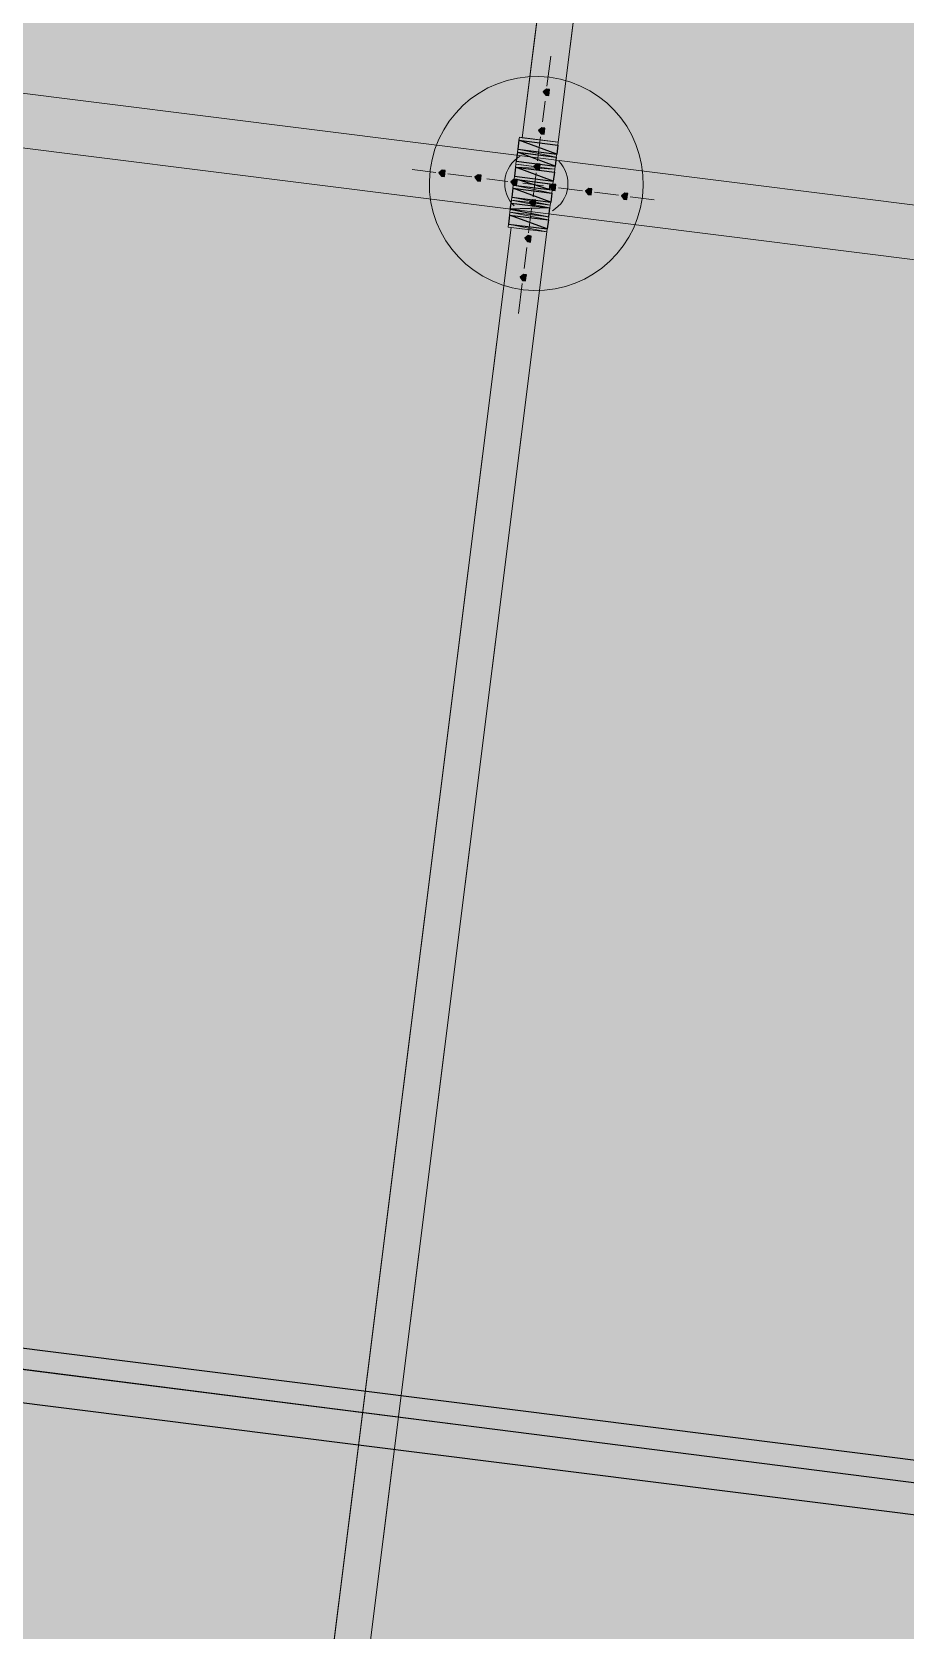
# Model space of a CAD drawing. Header units: metres. Extents: x -4 to 509425, y 7549 to 4732445.
# Drawn here: x 476014.357 to 476016.81, y 4719761.593 to 4719766.081 of the extents above; entities that cross this region are included whole.
import ezdxf

# ---------------------------------------------------------------- set-up
doc = ezdxf.new("R2010")
doc.units = ezdxf.units.M
doc.header["$LTSCALE"] = 0.01
doc.header["$MEASUREMENT"] = 0
doc.layers.get('0').update_dxf_attribs({"lineweight": 0})
doc.layers.add('_SUBESTACIÓN', color=1, linetype='Continuous')
doc.layers.add('SUBESTACION LA VID', color=253, linetype='Continuous')

# ---------------------------------------------------------------- blocks, each defined once
blk = doc.blocks.new('A$Cfff6051d')
at = {"layer": 'SUBESTACION LA VID', "transparency": 33554687}
h = blk.add_hatch(color=256, dxfattribs=at)
h.dxf.hatch_style = 2
h.paths.add_polyline_path([(476015.8107, 4719765.9111), (476015.8118, 4719765.9195), (476015.8034, 4719765.9205), (476015.7939, 4719765.9132), (476015.8013, 4719765.9037), (476015.8097, 4719765.9027)])
h = blk.add_hatch(color=256, dxfattribs=at)
h.dxf.hatch_style = 2
h.paths.add_polyline_path([(476015.797, 4719765.8019), (476015.7981, 4719765.8103), (476015.7897, 4719765.8113), (476015.7802, 4719765.804), (476015.7876, 4719765.7945), (476015.796, 4719765.7935)])
h = blk.add_hatch(color=256, dxfattribs=at)
h.dxf.hatch_style = 2
h.paths.add_polyline_path([(476015.7844, 4719765.7011), (476015.7854, 4719765.7095), (476015.777, 4719765.7105), (476015.7676, 4719765.7032), (476015.7749, 4719765.6937), (476015.7833, 4719765.6927)])
h = blk.add_hatch(color=256, dxfattribs=at)
h.dxf.hatch_style = 2
h.paths.add_polyline_path([(476015.5176, 4719765.6833), (476015.5187, 4719765.6917), (476015.5103, 4719765.6928), (476015.5008, 4719765.6854), (476015.5082, 4719765.676), (476015.5166, 4719765.6749)])
h = blk.add_hatch(color=256, dxfattribs=at)
h.dxf.hatch_style = 2
h.paths.add_polyline_path([(476015.6185, 4719765.6707), (476015.6195, 4719765.6791), (476015.6111, 4719765.6801), (476015.6017, 4719765.6728), (476015.609, 4719765.6633), (476015.6174, 4719765.6623)])
h = blk.add_hatch(color=256, dxfattribs=at)
h.dxf.hatch_style = 2
h.paths.add_polyline_path([(476015.7193, 4719765.658), (476015.7203, 4719765.6664), (476015.7119, 4719765.6675), (476015.7025, 4719765.6601), (476015.7098, 4719765.6507), (476015.7182, 4719765.6496)])
h = blk.add_hatch(color=256, dxfattribs=at)
h.dxf.hatch_style = 2
h.paths.add_polyline_path([(476015.8285, 4719765.6443), (476015.8295, 4719765.6527), (476015.8211, 4719765.6538), (476015.8117, 4719765.6465), (476015.819, 4719765.637), (476015.8274, 4719765.6359)])
h = blk.add_hatch(color=256, dxfattribs=at)
h.dxf.hatch_style = 2
h.paths.add_polyline_path([(476015.9293, 4719765.6317), (476015.9303, 4719765.6401), (476015.9219, 4719765.6412), (476015.9125, 4719765.6338), (476015.9198, 4719765.6244), (476015.9282, 4719765.6233)])
h = blk.add_hatch(color=256, dxfattribs=at)
h.dxf.hatch_style = 2
h.paths.add_polyline_path([(476016.0301, 4719765.6191), (476016.0311, 4719765.6275), (476016.0227, 4719765.6285), (476016.0133, 4719765.6212), (476016.0206, 4719765.6117), (476016.029, 4719765.6107)])
h = blk.add_hatch(color=256, dxfattribs=at)
h.dxf.hatch_style = 2
h.paths.add_polyline_path([(476015.7717, 4719765.6003), (476015.7728, 4719765.6087), (476015.7644, 4719765.6097), (476015.7549, 4719765.6024), (476015.7623, 4719765.5929), (476015.7707, 4719765.5919)])
h = blk.add_hatch(color=256, dxfattribs=at)
h.dxf.hatch_style = 2
h.paths.add_polyline_path([(476015.7591, 4719765.4995), (476015.7602, 4719765.5079), (476015.7518, 4719765.5089), (476015.7423, 4719765.5016), (476015.7496, 4719765.4921), (476015.758, 4719765.4911)])
h = blk.add_hatch(color=256, dxfattribs=at)
h.dxf.hatch_style = 2
h.paths.add_polyline_path([(476015.7454, 4719765.3903), (476015.7465, 4719765.3987), (476015.7381, 4719765.3997), (476015.7286, 4719765.3924), (476015.736, 4719765.3829), (476015.7444, 4719765.3819)])
at = {"layer": 'SUBESTACION LA VID', "lineweight": 15}
for p, q in [((476073.0778, 4719758.5438), (475977.8264, 4719770.4854)), ((476073.0589, 4719758.3926), (475977.8075, 4719770.3342)), ((476016.1047, 4719768.7326), (476015.7351, 4719765.784)), ((476016.2055, 4719768.7199), (476015.8359, 4719765.7714)), ((476072.6429, 4719755.0745), (475976.8959, 4719767.0782)), ((476072.6239, 4719754.9233), (475976.8769, 4719766.927)), ((476015.8149, 4719766.0129), (476015.8044, 4719765.9289)), ((476015.7991, 4719765.8869), (476015.7918, 4719765.8281)), ((476015.7224, 4719765.7515), (476015.7256, 4719765.7767)), ((476015.7308, 4719765.7504), (476015.7308, 4719765.7504)), ((476015.734, 4719765.7756), (476015.734, 4719765.7756)), ((476015.7351, 4719765.784), (476015.8275, 4719765.7725)), ((476015.7865, 4719765.7861), (476015.7781, 4719765.7189)), ((476015.8264, 4719765.7641), (476015.8264, 4719765.7641)), ((476015.8348, 4719765.763), (476015.8316, 4719765.7378)), ((476015.7182, 4719765.7179), (476015.7214, 4719765.7431)), ((476015.7256, 4719765.7084), (476015.818, 4719765.6969)), ((476015.818, 4719765.6969), (476015.7256, 4719765.7084)), ((476015.7266, 4719765.7168), (476015.7266, 4719765.7168)), ((476015.8222, 4719765.7305), (476015.7298, 4719765.742)), ((476015.819, 4719765.7053), (476015.819, 4719765.7053)), ((476015.8232, 4719765.7389), (476015.8232, 4719765.7389)), ((476015.8306, 4719765.7294), (476015.8274, 4719765.7042)), ((476015.4924, 4719765.6865), (476015.4252, 4719765.6949)), ((476015.5933, 4719765.6738), (476015.526, 4719765.6823)), ((476015.6941, 4719765.6612), (476015.6353, 4719765.6686)), ((476015.713, 4719765.6759), (476015.7161, 4719765.7011)), ((476015.8127, 4719765.6549), (476015.7203, 4719765.6664)), ((476015.7214, 4719765.6748), (476015.7214, 4719765.6748)), ((476015.7245, 4719765.7), (476015.7245, 4719765.7)), ((476015.7739, 4719765.6853), (476015.7654, 4719765.6181)), ((476015.8138, 4719765.6633), (476015.8138, 4719765.6633)), ((476015.8169, 4719765.6885), (476015.8169, 4719765.6885)), ((476015.8253, 4719765.6874), (476015.8222, 4719765.6622)), ((476015.7087, 4719765.6423), (476015.7056, 4719765.6171)), ((476015.714, 4719765.616), (476015.714, 4719765.616)), ((476015.7171, 4719765.6412), (476015.7171, 4719765.6412)), ((476015.8106, 4719765.6381), (476015.7182, 4719765.6496)), ((476015.7949, 4719765.6486), (476015.7361, 4719765.6559)), ((476015.8096, 4719765.6297), (476015.8096, 4719765.6297)), ((476015.8148, 4719765.6034), (476015.818, 4719765.6286)), ((476015.9041, 4719765.6349), (476015.8369, 4719765.6433)), ((476016.0049, 4719765.6222), (476015.9377, 4719765.6307)), ((476016.1057, 4719765.6096), (476016.0385, 4719765.618)), ((476015.7035, 4719765.6003), (476015.7003, 4719765.5751)), ((476015.8095, 4719765.5614), (476015.7087, 4719765.574)), ((476015.7119, 4719765.5992), (476015.7119, 4719765.5992)), ((476015.7129, 4719765.6076), (476015.8053, 4719765.5961)), ((476015.8053, 4719765.5961), (476015.7129, 4719765.6076)), ((476015.7612, 4719765.5845), (476015.7528, 4719765.5173)), ((476015.8064, 4719765.6045), (476015.8064, 4719765.6045)), ((476015.8095, 4719765.5614), (476015.8127, 4719765.5866)), ((476015.7035, 4719765.532), (476014.9368, 4719759.4166)), ((476015.6993, 4719765.5667), (476015.6961, 4719765.5415)), ((476015.7035, 4719765.532), (476015.8043, 4719765.5194)), ((476015.7045, 4719765.5404), (476015.7045, 4719765.5404)), ((476015.7077, 4719765.5656), (476015.7077, 4719765.5656)), ((476015.8053, 4719765.5278), (476015.8085, 4719765.553)), ((476015.8053, 4719765.5278), (476015.8053, 4719765.5278)), ((476015.8043, 4719765.5194), (476015.0376, 4719759.404)), ((476015.7475, 4719765.4753), (476015.7402, 4719765.4165)), ((476015.7349, 4719765.3745), (476015.7244, 4719765.2905))]:
    blk.add_line(p, q, dxfattribs=at)
at = {"layer": 'SUBESTACION LA VID', "lineweight": 0}
for p, q in [((476015.8274, 4719765.7042), (476015.7182, 4719765.7179)), ((476015.7035, 4719765.532), (476015.8043, 4719765.5194))]:
    blk.add_line(p, q, dxfattribs=at)
at = {"layer": 'SUBESTACION LA VID', "lineweight": 15}
for points in [[(476073.0589, 4719758.3926), (476073.0778, 4719758.5438), (475977.8264, 4719770.4854), (475977.8075, 4719770.3342), (476073.0589, 4719758.3926)], [(476016.1047, 4719768.7326), (476016.2055, 4719768.7199), (476015.8359, 4719765.7714), (476015.7351, 4719765.784), (476016.1047, 4719768.7326)], [(476072.6239, 4719754.9233), (476072.6429, 4719755.0745), (475976.8959, 4719767.0782), (475976.8769, 4719766.927), (476072.6239, 4719754.9233)], [(476015.7014, 4719765.5835), (476015.7003, 4719765.5751), (476015.7087, 4719765.574), (476015.7003, 4719765.5751), (476015.6993, 4719765.5667), (476015.6961, 4719765.5415), (476015.6951, 4719765.5331), (476015.7035, 4719765.532), (476015.8043, 4719765.5194), (476015.8053, 4719765.5278), (476015.8085, 4719765.553), (476015.8095, 4719765.5614), (476015.8127, 4719765.5866), (476015.8137, 4719765.595), (476015.8053, 4719765.5961), (476015.8137, 4719765.595), (476015.8148, 4719765.6034), (476015.818, 4719765.6286), (476015.819, 4719765.637), (476015.8106, 4719765.6381), (476015.8127, 4719765.6549), (476015.8211, 4719765.6538), (476015.8222, 4719765.6622), (476015.8253, 4719765.6874), (476015.8264, 4719765.6958), (476015.818, 4719765.6969), (476015.8264, 4719765.6958), (476015.8274, 4719765.7042), (476015.8306, 4719765.7294), (476015.8222, 4719765.7305), (476015.8306, 4719765.7294), (476015.8316, 4719765.7378), (476015.8348, 4719765.763), (476015.8359, 4719765.7714), (476015.8275, 4719765.7725), (476015.7351, 4719765.784), (476015.7267, 4719765.7851), (476015.7256, 4719765.7767), (476015.7224, 4719765.7515), (476015.7214, 4719765.7431), (476015.7298, 4719765.742), (476015.7214, 4719765.7431), (476015.7182, 4719765.7179), (476015.7172, 4719765.7095), (476015.7256, 4719765.7084), (476015.7172, 4719765.7095), (476015.7161, 4719765.7011), (476015.713, 4719765.6759), (476015.7119, 4719765.6675), (476015.7203, 4719765.6664), (476015.7182, 4719765.6496), (476015.7098, 4719765.6507), (476015.7087, 4719765.6423), (476015.7056, 4719765.6171), (476015.7045, 4719765.6087), (476015.7129, 4719765.6076), (476015.7045, 4719765.6087), (476015.7035, 4719765.6003), (476015.7014, 4719765.5835)], [(476015.8222, 4719765.7305), (476015.8222, 4719765.7305), (476015.7298, 4719765.742)], [(476015.8095, 4719765.5614), (476015.8095, 4719765.5614), (476015.7087, 4719765.574)], [(476015.7035, 4719765.532), (476015.8043, 4719765.5194), (476015.0376, 4719759.404), (476014.9368, 4719759.4166), (476015.7035, 4719765.532)]]:
    blk.add_lwpolyline(points, dxfattribs=at)
at = {"layer": 'SUBESTACION LA VID'}
for points in [[(476015.8107, 4719765.9111), (476015.8118, 4719765.9195), (476015.8034, 4719765.9205), (476015.7939, 4719765.9132), (476015.8013, 4719765.9037), (476015.8097, 4719765.9027)], [(476015.797, 4719765.8019), (476015.7981, 4719765.8103), (476015.7897, 4719765.8113), (476015.7802, 4719765.804), (476015.7876, 4719765.7945), (476015.796, 4719765.7935)], [(476015.7844, 4719765.7011), (476015.7854, 4719765.7095), (476015.777, 4719765.7105), (476015.7676, 4719765.7032), (476015.7749, 4719765.6937), (476015.7833, 4719765.6927)], [(476015.5176, 4719765.6833), (476015.5187, 4719765.6917), (476015.5103, 4719765.6928), (476015.5008, 4719765.6854), (476015.5082, 4719765.676), (476015.5166, 4719765.6749)], [(476015.6185, 4719765.6707), (476015.6195, 4719765.6791), (476015.6111, 4719765.6801), (476015.6017, 4719765.6728), (476015.609, 4719765.6633), (476015.6174, 4719765.6623)], [(476015.7193, 4719765.658), (476015.7203, 4719765.6664), (476015.7119, 4719765.6675), (476015.7025, 4719765.6601), (476015.7098, 4719765.6507), (476015.7182, 4719765.6496)], [(476015.8285, 4719765.6443), (476015.8295, 4719765.6527), (476015.8211, 4719765.6538), (476015.8117, 4719765.6465), (476015.819, 4719765.637), (476015.8274, 4719765.6359)], [(476015.9293, 4719765.6317), (476015.9303, 4719765.6401), (476015.9219, 4719765.6412), (476015.9125, 4719765.6338), (476015.9198, 4719765.6244), (476015.9282, 4719765.6233)], [(476016.0301, 4719765.6191), (476016.0311, 4719765.6275), (476016.0227, 4719765.6285), (476016.0133, 4719765.6212), (476016.0206, 4719765.6117), (476016.029, 4719765.6107)], [(476015.7717, 4719765.6003), (476015.7728, 4719765.6087), (476015.7644, 4719765.6097), (476015.7549, 4719765.6024), (476015.7623, 4719765.5929), (476015.7707, 4719765.5919)], [(476015.7591, 4719765.4995), (476015.7602, 4719765.5079), (476015.7518, 4719765.5089), (476015.7423, 4719765.5016), (476015.7496, 4719765.4921), (476015.758, 4719765.4911)], [(476015.7454, 4719765.3903), (476015.7465, 4719765.3987), (476015.7381, 4719765.3997), (476015.7286, 4719765.3924), (476015.736, 4719765.3829), (476015.7444, 4719765.3819)]]:
    blk.add_lwpolyline(points, close=True, dxfattribs=at)
at = {"layer": 'SUBESTACION LA VID', "lineweight": 0}
for points in [[(476015.8107, 4719765.9111), (476015.8118, 4719765.9195), (476015.8034, 4719765.9205), (476015.7939, 4719765.9132), (476015.8013, 4719765.9037), (476015.8097, 4719765.9027)], [(476015.797, 4719765.8019), (476015.7981, 4719765.8103), (476015.7897, 4719765.8113), (476015.7802, 4719765.804), (476015.7876, 4719765.7945), (476015.796, 4719765.7935)], [(476015.7844, 4719765.7011), (476015.7854, 4719765.7095), (476015.777, 4719765.7105), (476015.7676, 4719765.7032), (476015.7749, 4719765.6937), (476015.7833, 4719765.6927)], [(476015.5176, 4719765.6833), (476015.5187, 4719765.6917), (476015.5103, 4719765.6928), (476015.5008, 4719765.6854), (476015.5082, 4719765.676), (476015.5166, 4719765.6749)], [(476015.6185, 4719765.6707), (476015.6195, 4719765.6791), (476015.6111, 4719765.6801), (476015.6017, 4719765.6728), (476015.609, 4719765.6633), (476015.6174, 4719765.6623)], [(476015.7193, 4719765.658), (476015.7203, 4719765.6664), (476015.7119, 4719765.6675), (476015.7025, 4719765.6601), (476015.7098, 4719765.6507), (476015.7182, 4719765.6496)], [(476015.8285, 4719765.6443), (476015.8295, 4719765.6527), (476015.8211, 4719765.6538), (476015.8117, 4719765.6465), (476015.819, 4719765.637), (476015.8274, 4719765.6359)], [(476015.9293, 4719765.6317), (476015.9303, 4719765.6401), (476015.9219, 4719765.6412), (476015.9125, 4719765.6338), (476015.9198, 4719765.6244), (476015.9282, 4719765.6233)], [(476016.0301, 4719765.6191), (476016.0311, 4719765.6275), (476016.0227, 4719765.6285), (476016.0133, 4719765.6212), (476016.0206, 4719765.6117), (476016.029, 4719765.6107)], [(476015.7717, 4719765.6003), (476015.7728, 4719765.6087), (476015.7644, 4719765.6097), (476015.7549, 4719765.6024), (476015.7623, 4719765.5929), (476015.7707, 4719765.5919)], [(476015.7591, 4719765.4995), (476015.7602, 4719765.5079), (476015.7518, 4719765.5089), (476015.7423, 4719765.5016), (476015.7496, 4719765.4921), (476015.758, 4719765.4911)], [(476015.7454, 4719765.3903), (476015.7465, 4719765.3987), (476015.7381, 4719765.3997), (476015.7286, 4719765.3924), (476015.736, 4719765.3829), (476015.7444, 4719765.3819)]]:
    blk.add_lwpolyline(points, close=True, dxfattribs=at)
for points in [[(476015.8316, 4719765.7378), (476015.7224, 4719765.7515), (476015.8316, 4719765.7378), (476015.7224, 4719765.7515), (476015.8316, 4719765.7378), (476015.7224, 4719765.7515), (476015.8316, 4719765.7378), (476015.7224, 4719765.7515), (476015.8316, 4719765.7378), (476015.7224, 4719765.7515), (476015.8306, 4719765.7294), (476015.7214, 4719765.7431), (476015.8222, 4719765.7305), (476015.7298, 4719765.742), (476015.8306, 4719765.7294), (476015.7298, 4719765.742)], [(476015.7256, 4719765.7767), (476015.8348, 4719765.763), (476015.7256, 4719765.7767), (476015.8348, 4719765.763)], [(476015.7351, 4719765.784), (476015.8359, 4719765.7714), (476015.7267, 4719765.7851), (476015.8359, 4719765.7714), (476015.7267, 4719765.7851), (476015.8359, 4719765.7714), (476015.7267, 4719765.7851), (476015.8359, 4719765.7714), (476015.7267, 4719765.7851), (476015.8359, 4719765.7714)], [(476015.8264, 4719765.6958), (476015.7172, 4719765.7095), (476015.8264, 4719765.6958), (476015.7172, 4719765.7095), (476015.8264, 4719765.6958), (476015.7172, 4719765.7095), (476015.8264, 4719765.6958), (476015.7172, 4719765.7095), (476015.8264, 4719765.6958), (476015.7172, 4719765.7095), (476015.8264, 4719765.6958)], [(476015.818, 4719765.6969), (476015.7172, 4719765.7095), (476015.818, 4719765.6969)], [(476015.7172, 4719765.7095), (476015.8264, 4719765.6958), (476015.7172, 4719765.7095), (476015.8264, 4719765.6958), (476015.7172, 4719765.7095)], [(476015.7214, 4719765.7431), (476015.8306, 4719765.7294), (476015.7214, 4719765.7431), (476015.8306, 4719765.7294), (476015.7214, 4719765.7431), (476015.8306, 4719765.7294), (476015.7214, 4719765.7431), (476015.8306, 4719765.7294), (476015.7214, 4719765.7431), (476015.8306, 4719765.7294)], [(476015.8211, 4719765.6538), (476015.7119, 4719765.6675), (476015.8211, 4719765.6538), (476015.7119, 4719765.6675), (476015.8211, 4719765.6538), (476015.7119, 4719765.6675)], [(476015.8222, 4719765.6622), (476015.713, 4719765.6759), (476015.8222, 4719765.6622), (476015.713, 4719765.6759), (476015.8222, 4719765.6622), (476015.713, 4719765.6759)], [(476015.8264, 4719765.6958), (476015.7161, 4719765.7011), (476015.8253, 4719765.6874), (476015.7161, 4719765.7011), (476015.8253, 4719765.6874), (476015.7161, 4719765.7011)], [(476015.8211, 4719765.6538), (476015.7203, 4719765.6664), (476015.8127, 4719765.6549)], [(476015.8148, 4719765.6034), (476015.7056, 4719765.6171), (476015.8148, 4719765.6034), (476015.7056, 4719765.6171), (476015.8148, 4719765.6034), (476015.7056, 4719765.6171), (476015.8137, 4719765.595), (476015.7045, 4719765.6087), (476015.8137, 4719765.595), (476015.7045, 4719765.6087), (476015.8137, 4719765.595), (476015.7045, 4719765.6087), (476015.8053, 4719765.5961), (476015.7045, 4719765.6087), (476015.8137, 4719765.595), (476015.7045, 4719765.6087), (476015.8137, 4719765.595), (476015.7045, 4719765.6087), (476015.8137, 4719765.595), (476015.7045, 4719765.6087), (476015.8137, 4719765.595), (476015.7045, 4719765.6087), (476015.8137, 4719765.595), (476015.7045, 4719765.6087), (476015.8127, 4719765.5866)], [(476015.7098, 4719765.6507), (476015.818, 4719765.6286), (476015.7087, 4719765.6423), (476015.818, 4719765.6286), (476015.7087, 4719765.6423), (476015.818, 4719765.6286)], [(476015.7182, 4719765.6496), (476015.819, 4719765.637), (476015.7098, 4719765.6507), (476015.819, 4719765.637), (476015.7098, 4719765.6507), (476015.819, 4719765.637), (476015.7098, 4719765.6507), (476015.819, 4719765.637)], [(476015.7003, 4719765.5751), (476015.8085, 4719765.553), (476015.6993, 4719765.5667), (476015.8085, 4719765.553), (476015.6993, 4719765.5667), (476015.8085, 4719765.553), (476015.6993, 4719765.5667), (476015.8085, 4719765.553), (476015.6993, 4719765.5667)], [(476015.7014, 4719765.5835), (476015.8095, 4719765.5614), (476015.7003, 4719765.5751), (476015.8095, 4719765.5614), (476015.7003, 4719765.5751), (476015.8095, 4719765.5614), (476015.7003, 4719765.5751), (476015.8095, 4719765.5614), (476015.7003, 4719765.5751), (476015.8095, 4719765.5614), (476015.7003, 4719765.5751), (476015.8095, 4719765.5614), (476015.7003, 4719765.5751), (476015.8095, 4719765.5614), (476015.7003, 4719765.5751), (476015.8095, 4719765.5614), (476015.7003, 4719765.5751), (476015.8095, 4719765.5614)], [(476015.6961, 4719765.5415), (476015.8043, 4719765.5194), (476015.6951, 4719765.5331), (476015.8043, 4719765.5194), (476015.6951, 4719765.5331), (476015.8043, 4719765.5194), (476015.6951, 4719765.5331), (476015.8043, 4719765.5194), (476015.6951, 4719765.5331)], [(476015.8053, 4719765.5278), (476015.6961, 4719765.5415), (476015.8053, 4719765.5278), (476015.6961, 4719765.5415), (476015.8053, 4719765.5278)]]:
    blk.add_lwpolyline(points, dxfattribs=at)
at = {"layer": 'SUBESTACION LA VID'}
for points in [[(475976.8769, 4719766.927), (475976.8769, 4719766.927), (475976.8959, 4719767.0782), (475976.8959, 4719767.0782), (475976.8959, 4719767.0782), (476072.6239, 4719754.9233), (476072.6239, 4719754.9233), (476072.6239, 4719754.9233), (475976.8769, 4719766.927), (475976.8769, 4719766.927)], [(475976.8959, 4719767.0782), (475976.8959, 4719767.0782), (476072.6239, 4719754.9233), (476072.6239, 4719754.9233), (476072.6239, 4719754.9233), (476072.6429, 4719755.0745), (476072.6429, 4719755.0745), (476072.6429, 4719755.0745), (475976.8959, 4719767.0782), (475976.8959, 4719767.0782)], [(476015.7256, 4719765.7767), (476015.7256, 4719765.7767), (476015.8316, 4719765.7378), (476015.8316, 4719765.7378), (476015.8316, 4719765.7378), (476015.7224, 4719765.7515), (476015.7224, 4719765.7515), (476015.7224, 4719765.7515), (476015.7256, 4719765.7767), (476015.7256, 4719765.7767)], [(476015.8348, 4719765.763), (476015.8348, 4719765.763), (476015.7256, 4719765.7767), (476015.7256, 4719765.7767), (476015.7256, 4719765.7767), (476015.8316, 4719765.7378), (476015.8316, 4719765.7378), (476015.8316, 4719765.7378), (476015.8348, 4719765.763), (476015.8348, 4719765.763)], [(476015.7214, 4719765.7431), (476015.7214, 4719765.7431), (476015.8274, 4719765.7042), (476015.8274, 4719765.7042), (476015.8274, 4719765.7042), (476015.7182, 4719765.7179), (476015.7182, 4719765.7179), (476015.7182, 4719765.7179), (476015.7214, 4719765.7431), (476015.7214, 4719765.7431)], [(476015.8306, 4719765.7294), (476015.8306, 4719765.7294), (476015.7214, 4719765.7431), (476015.7214, 4719765.7431), (476015.7214, 4719765.7431), (476015.8274, 4719765.7042), (476015.8274, 4719765.7042), (476015.8274, 4719765.7042), (476015.8306, 4719765.7294), (476015.8306, 4719765.7294)], [(476015.7161, 4719765.7011), (476015.7161, 4719765.7011), (476015.8222, 4719765.6622), (476015.8222, 4719765.6622), (476015.8222, 4719765.6622), (476015.713, 4719765.6759), (476015.713, 4719765.6759), (476015.713, 4719765.6759), (476015.7161, 4719765.7011), (476015.7161, 4719765.7011)], [(476015.8253, 4719765.6874), (476015.8253, 4719765.6874), (476015.7161, 4719765.7011), (476015.7161, 4719765.7011), (476015.7161, 4719765.7011), (476015.8222, 4719765.6622), (476015.8222, 4719765.6622), (476015.8222, 4719765.6622), (476015.8253, 4719765.6874), (476015.8253, 4719765.6874)], [(476015.7203, 4719765.6664), (476015.7203, 4719765.6664), (476015.8106, 4719765.6381), (476015.8106, 4719765.6381), (476015.8106, 4719765.6381), (476015.7182, 4719765.6496), (476015.7182, 4719765.6496), (476015.7182, 4719765.6496), (476015.7203, 4719765.6664), (476015.7203, 4719765.6664)], [(476015.8127, 4719765.6549), (476015.8127, 4719765.6549), (476015.7203, 4719765.6664), (476015.7203, 4719765.6664), (476015.7203, 4719765.6664), (476015.8106, 4719765.6381), (476015.8106, 4719765.6381), (476015.8106, 4719765.6381), (476015.8127, 4719765.6549), (476015.8127, 4719765.6549)], [(476015.7087, 4719765.6423), (476015.7087, 4719765.6423), (476015.8148, 4719765.6034), (476015.8148, 4719765.6034), (476015.8148, 4719765.6034), (476015.7056, 4719765.6171), (476015.7056, 4719765.6171), (476015.7056, 4719765.6171), (476015.7087, 4719765.6423), (476015.7087, 4719765.6423)], [(476015.818, 4719765.6286), (476015.818, 4719765.6286), (476015.7087, 4719765.6423), (476015.7087, 4719765.6423), (476015.7087, 4719765.6423), (476015.8148, 4719765.6034), (476015.8148, 4719765.6034), (476015.8148, 4719765.6034), (476015.818, 4719765.6286), (476015.818, 4719765.6286)], [(476015.7014, 4719765.5835), (476015.7014, 4719765.5835), (476015.8127, 4719765.5866), (476015.8127, 4719765.5866), (476015.8127, 4719765.5866), (476015.7035, 4719765.6003), (476015.7035, 4719765.6003), (476015.7035, 4719765.6003), (476015.7014, 4719765.5835), (476015.7014, 4719765.5835)], [(476015.8095, 4719765.5614), (476015.8095, 4719765.5614), (476015.7014, 4719765.5835), (476015.7014, 4719765.5835), (476015.7014, 4719765.5835), (476015.8127, 4719765.5866), (476015.8127, 4719765.5866), (476015.8127, 4719765.5866), (476015.8095, 4719765.5614), (476015.8095, 4719765.5614)], [(476015.6993, 4719765.5667), (476015.6993, 4719765.5667), (476015.8053, 4719765.5278), (476015.8053, 4719765.5278), (476015.8053, 4719765.5278), (476015.6961, 4719765.5415), (476015.6961, 4719765.5415), (476015.6961, 4719765.5415), (476015.6993, 4719765.5667), (476015.6993, 4719765.5667)], [(476015.8085, 4719765.553), (476015.8085, 4719765.553), (476015.6993, 4719765.5667), (476015.6993, 4719765.5667), (476015.6993, 4719765.5667), (476015.8053, 4719765.5278), (476015.8053, 4719765.5278), (476015.8053, 4719765.5278), (476015.8085, 4719765.553), (476015.8085, 4719765.553)]]:
    blk.add_open_spline(points, degree=3, knots=[0, 0, 0, 0, 1, 1, 1, 2, 2, 2, 3, 3, 3, 3], dxfattribs=at)
at = {"layer": 'SUBESTACION LA VID', "lineweight": 0}
for points in [[(475976.8769, 4719766.927), (475976.8769, 4719766.927), (475976.8959, 4719767.0782), (475976.8959, 4719767.0782), (475976.8959, 4719767.0782), (476072.6239, 4719754.9233), (476072.6239, 4719754.9233), (476072.6239, 4719754.9233), (475976.8769, 4719766.927), (475976.8769, 4719766.927)], [(475976.8959, 4719767.0782), (475976.8959, 4719767.0782), (476072.6239, 4719754.9233), (476072.6239, 4719754.9233), (476072.6239, 4719754.9233), (476072.6429, 4719755.0745), (476072.6429, 4719755.0745), (476072.6429, 4719755.0745), (475976.8959, 4719767.0782), (475976.8959, 4719767.0782)], [(476015.7256, 4719765.7767), (476015.7256, 4719765.7767), (476015.8316, 4719765.7378), (476015.8316, 4719765.7378), (476015.8316, 4719765.7378), (476015.7224, 4719765.7515), (476015.7224, 4719765.7515), (476015.7224, 4719765.7515), (476015.7256, 4719765.7767), (476015.7256, 4719765.7767)], [(476015.8348, 4719765.763), (476015.8348, 4719765.763), (476015.7256, 4719765.7767), (476015.7256, 4719765.7767), (476015.7256, 4719765.7767), (476015.8316, 4719765.7378), (476015.8316, 4719765.7378), (476015.8316, 4719765.7378), (476015.8348, 4719765.763), (476015.8348, 4719765.763)], [(476015.7214, 4719765.7431), (476015.7214, 4719765.7431), (476015.8274, 4719765.7042), (476015.8274, 4719765.7042), (476015.8274, 4719765.7042), (476015.7182, 4719765.7179), (476015.7182, 4719765.7179), (476015.7182, 4719765.7179), (476015.7214, 4719765.7431), (476015.7214, 4719765.7431)], [(476015.8306, 4719765.7294), (476015.8306, 4719765.7294), (476015.7214, 4719765.7431), (476015.7214, 4719765.7431), (476015.7214, 4719765.7431), (476015.8274, 4719765.7042), (476015.8274, 4719765.7042), (476015.8274, 4719765.7042), (476015.8306, 4719765.7294), (476015.8306, 4719765.7294)], [(476015.7161, 4719765.7011), (476015.7161, 4719765.7011), (476015.8222, 4719765.6622), (476015.8222, 4719765.6622), (476015.8222, 4719765.6622), (476015.713, 4719765.6759), (476015.713, 4719765.6759), (476015.713, 4719765.6759), (476015.7161, 4719765.7011), (476015.7161, 4719765.7011)], [(476015.8253, 4719765.6874), (476015.8253, 4719765.6874), (476015.7161, 4719765.7011), (476015.7161, 4719765.7011), (476015.7161, 4719765.7011), (476015.8222, 4719765.6622), (476015.8222, 4719765.6622), (476015.8222, 4719765.6622), (476015.8253, 4719765.6874), (476015.8253, 4719765.6874)], [(476015.7203, 4719765.6664), (476015.7203, 4719765.6664), (476015.8106, 4719765.6381), (476015.8106, 4719765.6381), (476015.8106, 4719765.6381), (476015.7182, 4719765.6496), (476015.7182, 4719765.6496), (476015.7182, 4719765.6496), (476015.7203, 4719765.6664), (476015.7203, 4719765.6664)], [(476015.8127, 4719765.6549), (476015.8127, 4719765.6549), (476015.7203, 4719765.6664), (476015.7203, 4719765.6664), (476015.7203, 4719765.6664), (476015.8106, 4719765.6381), (476015.8106, 4719765.6381), (476015.8106, 4719765.6381), (476015.8127, 4719765.6549), (476015.8127, 4719765.6549)], [(476015.7087, 4719765.6423), (476015.7087, 4719765.6423), (476015.8148, 4719765.6034), (476015.8148, 4719765.6034), (476015.8148, 4719765.6034), (476015.7056, 4719765.6171), (476015.7056, 4719765.6171), (476015.7056, 4719765.6171), (476015.7087, 4719765.6423), (476015.7087, 4719765.6423)], [(476015.818, 4719765.6286), (476015.818, 4719765.6286), (476015.7087, 4719765.6423), (476015.7087, 4719765.6423), (476015.7087, 4719765.6423), (476015.8148, 4719765.6034), (476015.8148, 4719765.6034), (476015.8148, 4719765.6034), (476015.818, 4719765.6286), (476015.818, 4719765.6286)], [(476015.7014, 4719765.5835), (476015.7014, 4719765.5835), (476015.8127, 4719765.5866), (476015.8127, 4719765.5866), (476015.8127, 4719765.5866), (476015.7035, 4719765.6003), (476015.7035, 4719765.6003), (476015.7035, 4719765.6003), (476015.7014, 4719765.5835), (476015.7014, 4719765.5835)], [(476015.8095, 4719765.5614), (476015.8095, 4719765.5614), (476015.7014, 4719765.5835), (476015.7014, 4719765.5835), (476015.7014, 4719765.5835), (476015.8127, 4719765.5866), (476015.8127, 4719765.5866), (476015.8127, 4719765.5866), (476015.8095, 4719765.5614), (476015.8095, 4719765.5614)], [(476015.6993, 4719765.5667), (476015.6993, 4719765.5667), (476015.8053, 4719765.5278), (476015.8053, 4719765.5278), (476015.8053, 4719765.5278), (476015.6961, 4719765.5415), (476015.6961, 4719765.5415), (476015.6961, 4719765.5415), (476015.6993, 4719765.5667), (476015.6993, 4719765.5667)], [(476015.8085, 4719765.553), (476015.8085, 4719765.553), (476015.6993, 4719765.5667), (476015.6993, 4719765.5667), (476015.6993, 4719765.5667), (476015.8053, 4719765.5278), (476015.8053, 4719765.5278), (476015.8053, 4719765.5278), (476015.8085, 4719765.553), (476015.8085, 4719765.553)]]:
    blk.add_open_spline(points, degree=3, knots=[0, 0, 0, 0, 1, 1, 1, 2, 2, 2, 3, 3, 3, 3], dxfattribs=at)
at = {"layer": 'SUBESTACION LA VID', "lineweight": 15}
for points, knots in [([(476015.4762, 4719765.6928), (476015.4555, 4719765.5281), (476015.5723, 4719765.3778), (476015.737, 4719765.3572), (476015.9017, 4719765.3365), (476016.0519, 4719765.4533), (476016.0726, 4719765.618), (476016.0932, 4719765.7827), (476015.9765, 4719765.933), (476015.8118, 4719765.9536), (476015.6471, 4719765.9743), (476015.4968, 4719765.8575), (476015.4762, 4719765.6928)], [0, 0, 0, 0, 1, 1, 1, 2, 2, 2, 3, 3, 3, 4, 4, 4, 4]), ([(476015.7291, 4719765.7319), (476015.7054, 4719765.7179), (476015.6896, 4719765.6937), (476015.6862, 4719765.6664), (476015.6828, 4719765.639), (476015.6922, 4719765.6117), (476015.7118, 4719765.5923)], [0, 0, 0, 0, 1, 1, 1, 2, 2, 2, 2]), ([(476015.8199, 4719765.579), (476015.8435, 4719765.5931), (476015.8592, 4719765.6172), (476015.8626, 4719765.6444), (476015.866, 4719765.6716), (476015.8566, 4719765.6989), (476015.8372, 4719765.7183)], [0, 0, 0, 0, 1, 1, 1, 2, 2, 2, 2])]:
    blk.add_open_spline(points, degree=3, knots=knots, dxfattribs=at)

msp = doc.modelspace()

# ---------------------------------------------------------------- hatches: boundary and pattern name
at = {"layer": '_SUBESTACIÓN', "transparency": 33554559}
h = msp.add_hatch(color=1, dxfattribs=at)
h.dxf.hatch_style = 1
h.paths.add_polyline_path([(475968.6399, 4719805.825), (476089.9386, 4719790.615), (476078.1686, 4719696.74), (475956.8686, 4719711.9502)])

# ---------------------------------------------------------------- block references
at = {"linetype": 'Continuous'}
msp.add_blockref('A$Cfff6051d', (0, 0), dxfattribs=at)

doc.saveas('drawing.dxf')
